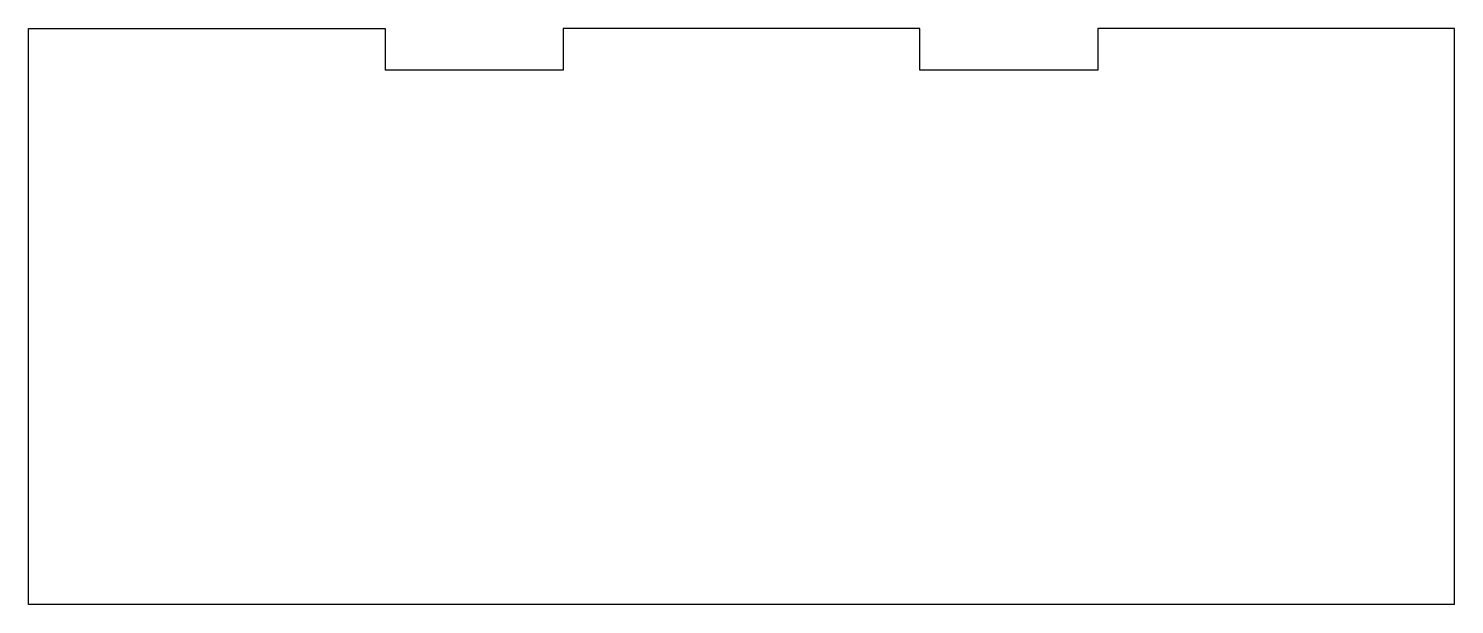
# Model space of a CAD drawing. Extents: x -2 to 2, y -0.75 to 0.87.
import ezdxf

# ---------------------------------------------------------------- set-up
doc = ezdxf.new("R2010")
doc.units = 0
doc.header["$MEASUREMENT"] = 0
doc.layers.add('VISIBLE', color=7, linetype='CONTINUOUS')

msp = doc.modelspace()

# ---------------------------------------------------------------- linework, layer by layer
at = {"layer": 'VISIBLE'}
for p, q in [((-2, 0.867, 0.117), (-1, 0.867, 0.117)), ((-2, -0.75, 0.117), (-2, 0.867, 0.117)), ((-1, 0.867, 0.117), (-1, 0.75, 0.117)), ((0.5, 0.867, 0.117), (-0.5, 0.867, 0.117)), ((-0.5, 0.867, 0.117), (-0.5, 0.75, 0.117)), ((0.5, 0.75, 0.117), (0.5, 0.867, 0.117)), ((1, 0.867, 0.117), (1, 0.75, 0.117)), ((2, 0.867, 0.117), (1, 0.867, 0.117)), ((2, -0.75, 0.117), (2, 0.867, 0.117)), ((-0.5, 0.75, 0.117), (-1, 0.75, 0.117)), ((1, 0.75, 0.117), (0.5, 0.75, 0.117)), ((2, -0.75, 0.117), (-2, -0.75, 0.117))]:
    msp.add_line(p, q, dxfattribs=at)

doc.saveas('drawing.dxf')
